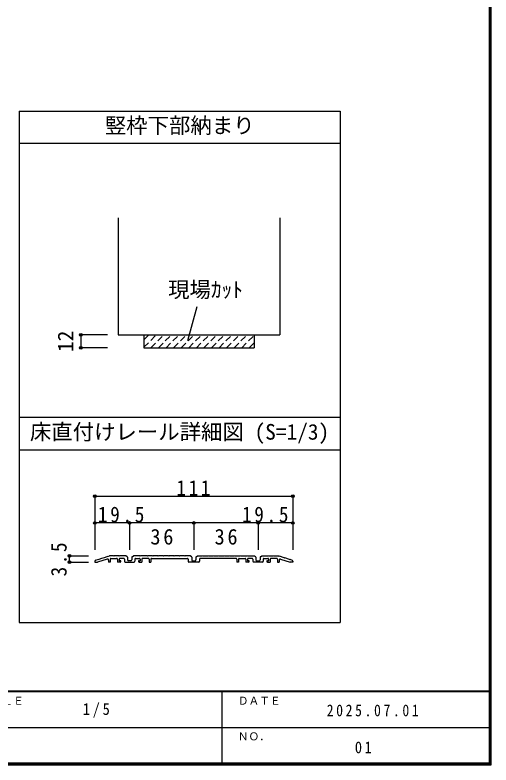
# Model space of a CAD drawing. Units: millimetres at full size, sheet at 1:5, with parts at other scales. Extents: x -973 to 977, y -701 to 696.
# Drawn here: x 532 to 977, y -701 to 0 of the extents above; entities that cross this region are included whole.
import ezdxf
from ezdxf.enums import TextEntityAlignment as Align

# ---------------------------------------------------------------- set-up
doc = ezdxf.new("R2010")
doc.units = ezdxf.units.MM
doc.header["$LTSCALE"] = 5
doc.header["$PDMODE"] = 32
doc.header["$PDSIZE"] = 2.5
doc.linetypes.add('DASHED1', pattern=[1.8, 1.2, -0.6])
for name, color, linetype in [('0-4_枠', 3, 'Continuous'), ('0-A_文字', 3, 'Continuous'), ('0-B_寸法', 7, 'Continuous'), ('0-C_ハッチ', 4, 'DASHED1'), ('2-B_ﾊｯﾁ', 3, 'Continuous'), ('F-1_枠', 6, 'Continuous'), ('F-A_文字', 7, 'Continuous')]:
    doc.layers.add(name, color=color, linetype=linetype)
doc.styles.add('ＭＳ ゴシック', font='')
doc.styles.get('ＭＳ ゴシック').set_extended_font_data('MS Gothic')

msp = doc.modelspace()

# ---------------------------------------------------------------- linework, layer by layer
at = {"layer": '0-4_枠'}
for p, q in [((628.147, -189.255), (628.147, -298.638)), ((779.147, -189.255), (779.147, -298.638)), ((628.147, -298.638), (779.147, -298.638)), ((652.147, -298.638), (652.147, -310.638)), ((755.147, -298.638), (755.147, -310.638)), ((652.147, -310.638), (755.147, -310.638))]:
    msp.add_line(p, q, dxfattribs=at)
at = {"layer": '0-A_文字'}
for p, q in [((535.653, -89.5), (535.653, -567.5)), ((535.653, -89.5), (835.653, -89.5)), ((835.653, -89.5), (835.653, -567.5)), ((535.653, -119.5), (835.653, -119.5)), ((835.653, -376.007), (535.653, -376.007)), ((535.653, -406.026), (835.653, -406.026)), ((535.653, -567.5), (835.653, -567.5))]:
    msp.add_line(p, q, dxfattribs=at)
at = {"layer": '0-A_文字', "color": 7}
msp.add_line((693.388, -303.776), (701.897, -272.02), dxfattribs=at)
at = {"layer": '0-B_寸法', "color": 4}
for p, q in [((593.147, -298.638), (593.147, -310.638)), ((618.147, -298.638), (593.147, -298.638)), ((618.147, -310.638), (593.147, -310.638))]:
    msp.add_line(p, q, dxfattribs=at)
at = {"layer": '0-B_寸法'}
for p in [(593.147, -298.638), (593.147, -310.638)]:
    msp.add_point(p, dxfattribs=at)
at = {"layer": '0-C_ハッチ'}
for p, q in [((652.147, -303.127), (656.636, -298.638)), ((652.147, -310.198), (663.707, -298.638)), ((658.778, -310.638), (670.778, -298.638)), ((665.849, -310.638), (677.849, -298.638)), ((672.92, -310.638), (684.92, -298.638)), ((679.992, -310.638), (691.992, -298.638)), ((687.063, -310.638), (699.063, -298.638)), ((694.134, -310.638), (706.134, -298.638)), ((701.205, -310.638), (713.205, -298.638)), ((708.276, -310.638), (720.276, -298.638)), ((715.347, -310.638), (727.347, -298.638)), ((722.418, -310.638), (734.418, -298.638)), ((729.489, -310.638), (741.489, -298.638)), ((736.56, -310.638), (748.56, -298.638)), ((743.631, -310.638), (755.147, -299.122)), ((750.702, -310.638), (755.147, -306.193))]:
    msp.add_line(p, q, dxfattribs=at)
at = {"layer": '2-B_ﾊｯﾁ', "color": 4}
for p, q in [((606.367, -449.501), (606.367, -499.501)), ((606.367, -449.501), (791.367, -449.501)), ((791.367, -449.501), (791.367, -499.501)), ((638.867, -474.501), (606.367, -474.501)), ((698.867, -474.501), (638.867, -474.501)), ((638.867, -474.501), (638.867, -499.501)), ((758.867, -474.501), (698.867, -474.501)), ((698.867, -474.501), (698.867, -499.501)), ((791.367, -474.501), (758.867, -474.501)), ((758.867, -474.501), (758.867, -499.501)), ((582.671, -511.168), (582.671, -505.335)), ((582.671, -505.335), (600.534, -505.335)), ((582.671, -511.168), (600.534, -511.168))]:
    msp.add_line(p, q, dxfattribs=at)
at = {"layer": '2-B_ﾊｯﾁ'}
for p, q in [((606.367, -510.362), (606.367, -511.168)), ((606.367, -511.168), (608.867, -511.168)), ((607.19, -509.248), (608.9, -508.72)), ((617.955, -508.363), (608.867, -511.168)), ((609.076, -508.896), (608.9, -508.72)), ((609.076, -508.896), (609.409, -508.563)), ((609.409, -508.563), (613.9, -507.177)), ((614.076, -507.353), (613.9, -507.177)), ((614.076, -507.353), (614.409, -507.019)), ((614.409, -507.019), (618.9, -505.634)), ((619.076, -505.81), (618.9, -505.634)), ((619.034, -509.16), (619.034, -511.168)), ((620.701, -511.168), (619.034, -511.168)), ((619.076, -505.81), (619.409, -505.476)), ((619.409, -505.476), (619.867, -505.335)), ((623.742, -505.335), (619.867, -505.335)), ((620.701, -508.335), (620.701, -511.168)), ((621.367, -507.668), (626.701, -507.668)), ((624.076, -505.668), (623.742, -505.335)), ((624.076, -505.668), (624.409, -505.335)), ((628.742, -505.335), (624.409, -505.335)), ((627.367, -508.335), (627.367, -511.168)), ((630.034, -511.168), (627.367, -511.168)), ((629.076, -505.668), (628.742, -505.335)), ((629.034, -508.335), (629.034, -509.835)), ((630.034, -509.835), (629.034, -509.835)), ((629.076, -505.668), (629.409, -505.335)), ((635.424, -505.335), (629.409, -505.335)), ((633.284, -507.668), (629.701, -507.668)), ((633.951, -508.335), (633.951, -510.335)), ((634.784, -511.168), (642.951, -511.168)), ((636.617, -506.024), (635.424, -505.335)), ((636.867, -506.457), (636.867, -509.001)), ((640.034, -509.835), (637.701, -509.835)), ((640.867, -506.457), (640.867, -509.001)), ((641.117, -506.024), (642.311, -505.335)), ((648.326, -505.335), (642.311, -505.335)), ((643.784, -508.335), (643.784, -510.335)), ((644.451, -507.668), (648.034, -507.668)), ((647.701, -509.835), (648.701, -509.835)), ((647.701, -511.168), (650.367, -511.168)), ((648.659, -505.668), (648.326, -505.335)), ((648.659, -505.668), (648.992, -505.335)), ((648.701, -508.335), (648.701, -509.835)), ((655.201, -505.335), (648.992, -505.335)), ((650.367, -508.335), (650.367, -511.168)), ((656.367, -507.668), (651.034, -507.668)), ((655.534, -505.668), (655.201, -505.335)), ((655.534, -505.668), (655.867, -505.335)), ((660.201, -505.335), (655.867, -505.335)), ((657.034, -508.335), (657.034, -511.168)), ((657.034, -511.168), (658.701, -511.168)), ((658.701, -508.335), (658.701, -511.168)), ((659.367, -507.668), (692.784, -507.668)), ((660.534, -505.668), (660.201, -505.335)), ((660.534, -505.668), (660.867, -505.335)), ((665.201, -505.335), (660.867, -505.335)), ((665.534, -505.668), (665.201, -505.335)), ((665.534, -505.668), (665.867, -505.335)), ((670.201, -505.335), (665.867, -505.335)), ((670.534, -505.668), (670.201, -505.335)), ((670.534, -505.668), (670.867, -505.335)), ((675.201, -505.335), (670.867, -505.335)), ((675.534, -505.668), (675.201, -505.335)), ((675.534, -505.668), (675.867, -505.335)), ((680.201, -505.335), (675.867, -505.335)), ((680.534, -505.668), (680.201, -505.335)), ((680.534, -505.668), (680.867, -505.335)), ((685.201, -505.335), (680.867, -505.335)), ((685.534, -505.668), (685.201, -505.335)), ((685.534, -505.668), (685.867, -505.335)), ((690.201, -505.335), (685.867, -505.335)), ((690.534, -505.668), (690.201, -505.335)), ((690.534, -505.668), (690.867, -505.335)), ((695.424, -505.335), (690.867, -505.335)), ((693.451, -508.335), (693.451, -510.335)), ((703.451, -511.168), (694.284, -511.168)), ((696.617, -506.024), (695.424, -505.335)), ((696.867, -506.457), (696.867, -509.001)), ((697.701, -509.835), (700.034, -509.835)), ((700.867, -506.457), (700.867, -509.001)), ((701.117, -506.024), (702.311, -505.335)), ((702.311, -505.335), (706.867, -505.335)), ((704.284, -508.335), (704.284, -510.335)), ((738.367, -507.668), (704.951, -507.668)), ((707.201, -505.668), (706.867, -505.335)), ((707.201, -505.668), (707.534, -505.335)), ((707.534, -505.335), (711.867, -505.335)), ((712.201, -505.668), (711.867, -505.335)), ((712.201, -505.668), (712.534, -505.335)), ((712.534, -505.335), (716.867, -505.335)), ((717.201, -505.668), (716.867, -505.335)), ((717.201, -505.668), (717.534, -505.335)), ((717.534, -505.335), (721.867, -505.335)), ((722.201, -505.668), (721.867, -505.335)), ((722.201, -505.668), (722.534, -505.335)), ((722.534, -505.335), (726.867, -505.335)), ((727.201, -505.668), (726.867, -505.335)), ((727.201, -505.668), (727.534, -505.335)), ((727.534, -505.335), (731.867, -505.335)), ((732.201, -505.668), (731.867, -505.335)), ((732.201, -505.668), (732.534, -505.335)), ((732.534, -505.335), (736.867, -505.335)), ((737.201, -505.668), (736.867, -505.335)), ((737.201, -505.668), (737.534, -505.335)), ((737.534, -505.335), (741.867, -505.335)), ((739.034, -508.335), (739.034, -511.168)), ((740.701, -511.168), (739.034, -511.168)), ((740.701, -508.335), (740.701, -511.168)), ((741.367, -507.668), (746.701, -507.668)), ((742.201, -505.668), (741.867, -505.335)), ((742.201, -505.668), (742.534, -505.335)), ((742.534, -505.335), (748.742, -505.335)), ((747.367, -508.335), (747.367, -511.168)), ((750.034, -511.168), (747.367, -511.168)), ((749.076, -505.668), (748.742, -505.335)), ((749.034, -508.335), (749.034, -509.835)), ((750.034, -509.835), (749.034, -509.835)), ((749.076, -505.668), (749.409, -505.335)), ((749.409, -505.335), (755.424, -505.335)), ((753.284, -507.668), (749.701, -507.668)), ((753.951, -508.335), (753.951, -510.335)), ((762.951, -511.168), (754.784, -511.168)), ((756.617, -506.024), (755.424, -505.335)), ((756.867, -506.457), (756.867, -509.001)), ((757.701, -509.835), (760.034, -509.835)), ((760.867, -506.457), (760.867, -509.001)), ((761.117, -506.024), (762.311, -505.335)), ((762.311, -505.335), (768.326, -505.335)), ((763.784, -508.335), (763.784, -510.335)), ((764.451, -507.668), (768.034, -507.668)), ((767.701, -509.835), (768.701, -509.835)), ((767.701, -511.168), (770.367, -511.168)), ((768.659, -505.668), (768.326, -505.335)), ((768.659, -505.668), (768.992, -505.335)), ((768.701, -508.335), (768.701, -509.835)), ((768.992, -505.335), (773.326, -505.335)), ((770.367, -508.335), (770.367, -511.168)), ((776.367, -507.668), (771.034, -507.668)), ((773.659, -505.668), (773.326, -505.335)), ((773.659, -505.668), (773.992, -505.335)), ((773.992, -505.335), (777.867, -505.335)), ((777.034, -508.335), (777.034, -511.168)), ((777.034, -511.168), (778.701, -511.168)), ((778.326, -505.476), (777.867, -505.335)), ((778.659, -505.81), (778.326, -505.476)), ((778.659, -505.81), (778.835, -505.634)), ((778.701, -509.16), (778.701, -511.168)), ((783.326, -507.019), (778.835, -505.634)), ((779.78, -508.363), (788.867, -511.168)), ((783.659, -507.353), (783.326, -507.019)), ((783.659, -507.353), (783.835, -507.177)), ((788.326, -508.563), (783.835, -507.177)), ((788.659, -508.896), (788.326, -508.563)), ((788.659, -508.896), (788.835, -508.72)), ((790.545, -509.248), (788.835, -508.72)), ((791.367, -511.168), (788.867, -511.168)), ((791.367, -510.362), (791.367, -511.168))]:
    msp.add_line(p, q, dxfattribs=at)
for centre, radius, start, end in [((607.534, -510.362), 1.167, 107.15242, 180), ((618.201, -509.16), 0.833, 0, 107.15242), ((621.367, -508.335), 0.667, 90, 180), ((626.701, -508.335), 0.667, 0, 90), ((629.701, -508.335), 0.667, 90, 180), ((630.034, -510.501), 0.667, 0, 90), ((630.034, -510.501), 0.667, 270, 0), ((633.284, -508.335), 0.667, 0, 90), ((634.784, -510.335), 0.833, 180, 270), ((636.367, -506.457), 0.5, 0, 60), ((637.701, -509.001), 0.833, 180, 270), ((640.034, -509.001), 0.833, 270, 0), ((641.367, -506.457), 0.5, 120, 180), ((642.951, -510.335), 0.833, 270, 0), ((644.451, -508.335), 0.667, 90, 180), ((647.701, -510.501), 0.667, 90, 180), ((647.701, -510.501), 0.667, 180, 270), ((648.034, -508.335), 0.667, 0, 90), ((651.034, -508.335), 0.667, 90, 180), ((656.367, -508.335), 0.667, 0, 90), ((659.367, -508.335), 0.667, 90, 180), ((692.784, -508.335), 0.667, 0, 90), ((694.284, -510.335), 0.833, 180, 270), ((696.367, -506.457), 0.5, 0, 60), ((697.701, -509.001), 0.833, 180, 270), ((700.034, -509.001), 0.833, 270, 0), ((701.367, -506.457), 0.5, 120, 180), ((703.451, -510.335), 0.833, 270, 0), ((704.951, -508.335), 0.667, 90, 180), ((738.367, -508.335), 0.667, 0, 90), ((741.367, -508.335), 0.667, 90, 180), ((746.701, -508.335), 0.667, 0, 90), ((749.701, -508.335), 0.667, 90, 180), ((750.034, -510.501), 0.667, 0, 90), ((750.034, -510.501), 0.667, 270, 0), ((753.284, -508.335), 0.667, 0, 90), ((754.784, -510.335), 0.833, 180, 270), ((756.367, -506.457), 0.5, 0, 60), ((757.701, -509.001), 0.833, 180, 270), ((760.034, -509.001), 0.833, 270, 0), ((761.367, -506.457), 0.5, 120, 180), ((762.951, -510.335), 0.833, 270, 0), ((764.451, -508.335), 0.667, 90, 180), ((767.701, -510.501), 0.667, 90, 180), ((767.701, -510.501), 0.667, 180, 270), ((768.034, -508.335), 0.667, 0, 90), ((771.034, -508.335), 0.667, 90, 180), ((776.367, -508.335), 0.667, 0, 90), ((779.534, -509.16), 0.833, 72.84758, 180), ((790.201, -510.362), 1.167, 0, 72.84758)]:
    msp.add_arc(centre, radius, start, end, dxfattribs=at)
at = {"layer": '2-B_ﾊｯﾁ', "color": 7}
for p in [(606.367, -449.501), (791.367, -449.501), (606.367, -474.501), (638.867, -474.501), (698.867, -474.501), (758.867, -474.501), (791.367, -474.501), (582.671, -505.335), (582.671, -511.168)]:
    msp.add_point(p, dxfattribs=at)
at = {"layer": 'F-1_枠'}
for p, q in [((974.986, 695.833), (974.986, -700.833)), ((975.82, 695.833), (975.82, -700.833)), ((976.653, 695.833), (976.653, -700.833)), ((976.653, -631.667), (-973.347, -631.667)), ((976.653, -632.5), (-973.347, -632.5)), ((724.986, -632.5), (724.986, -699.167)), ((1.653, -665.833), (974.986, -665.834)), ((976.653, -699.167), (-973.347, -699.167)), ((976.653, -700), (-973.347, -700)), ((976.653, -700.833), (-973.347, -700.833))]:
    msp.add_line(p, q, dxfattribs=at)

# ---------------------------------------------------------------- texts
at = {"layer": '0-A_文字', "color": 7, "style": 'ＭＳ ゴシック'}
for s, p in [('竪枠下部納まり', (615.653, -114.5)), ('現場ｶｯﾄ', (674.808, -267.977)), ('床直付けレール詳細図 (S=1/3)', (545.653, -401.016))]:
    msp.add_text(s, height=14.66, dxfattribs=at).set_placement(p, align=Align.BOTTOM_LEFT)
at = {"layer": '0-B_寸法', "style": 'ＭＳ ゴシック'}
msp.add_text('12', height=14.66, rotation=90, dxfattribs=at).set_placement((590.647, -314.638), align=Align.BOTTOM_LEFT)
at = {"layer": '2-B_ﾊｯﾁ', "color": 7, "char_height": 14.66, "attachment_point": 7, "style": 'ＭＳ ゴシック'}
for s, insert in [('\\T1.27;\\W0.9;111', (682.617, -449.085)), ('\\T1.28;\\W0.9;19.5', (609.186, -474.085)), ('\\T1.28;\\W0.9;19.5', (743.883, -474.085)), ('\\T1.27;\\W0.95;36', (658.242, -494.918)), ('\\T1.27;\\W0.95;36', (718.242, -494.918))]:
    msp.add_mtext(s, dxfattribs=dict(at, insert=insert))
at = {"layer": '2-B_ﾊｯﾁ', "color": 7, "insert": (580.171, -524.501), "char_height": 14.66, "attachment_point": 7, "rotation": 90, "style": 'ＭＳ ゴシック'}
msp.add_mtext('\\T1.27;\\W0.9;3.5', dxfattribs=at)
at = {"layer": 'F-A_文字', "style": 'ＭＳ ゴシック'}
for s, p in [('ＳＣＡＬＥ', (489.986, -646.667)), ('ＤＡＴＥ', (739.986, -646.667)), ('ＮＯ．', (739.986, -680.001))]:
    msp.add_text(s, height=7.331, dxfattribs=at).set_placement(p, align=Align.BOTTOM_LEFT)
at = {"layer": 'F-A_文字', "char_height": 11, "attachment_point": 7, "style": 'ＭＳ ゴシック'}
for s, insert in [('\\T1.38;\\W0.9;1/5', (594.986, -656.667)), ('\\T1.39;\\W0.85;2025.07.01', (823.111, -655.417)), ('\\T1.36;\\W0.9;01', (849.361, -690.001))]:
    msp.add_mtext(s, dxfattribs=dict(at, insert=insert))

doc.saveas('drawing.dxf')
